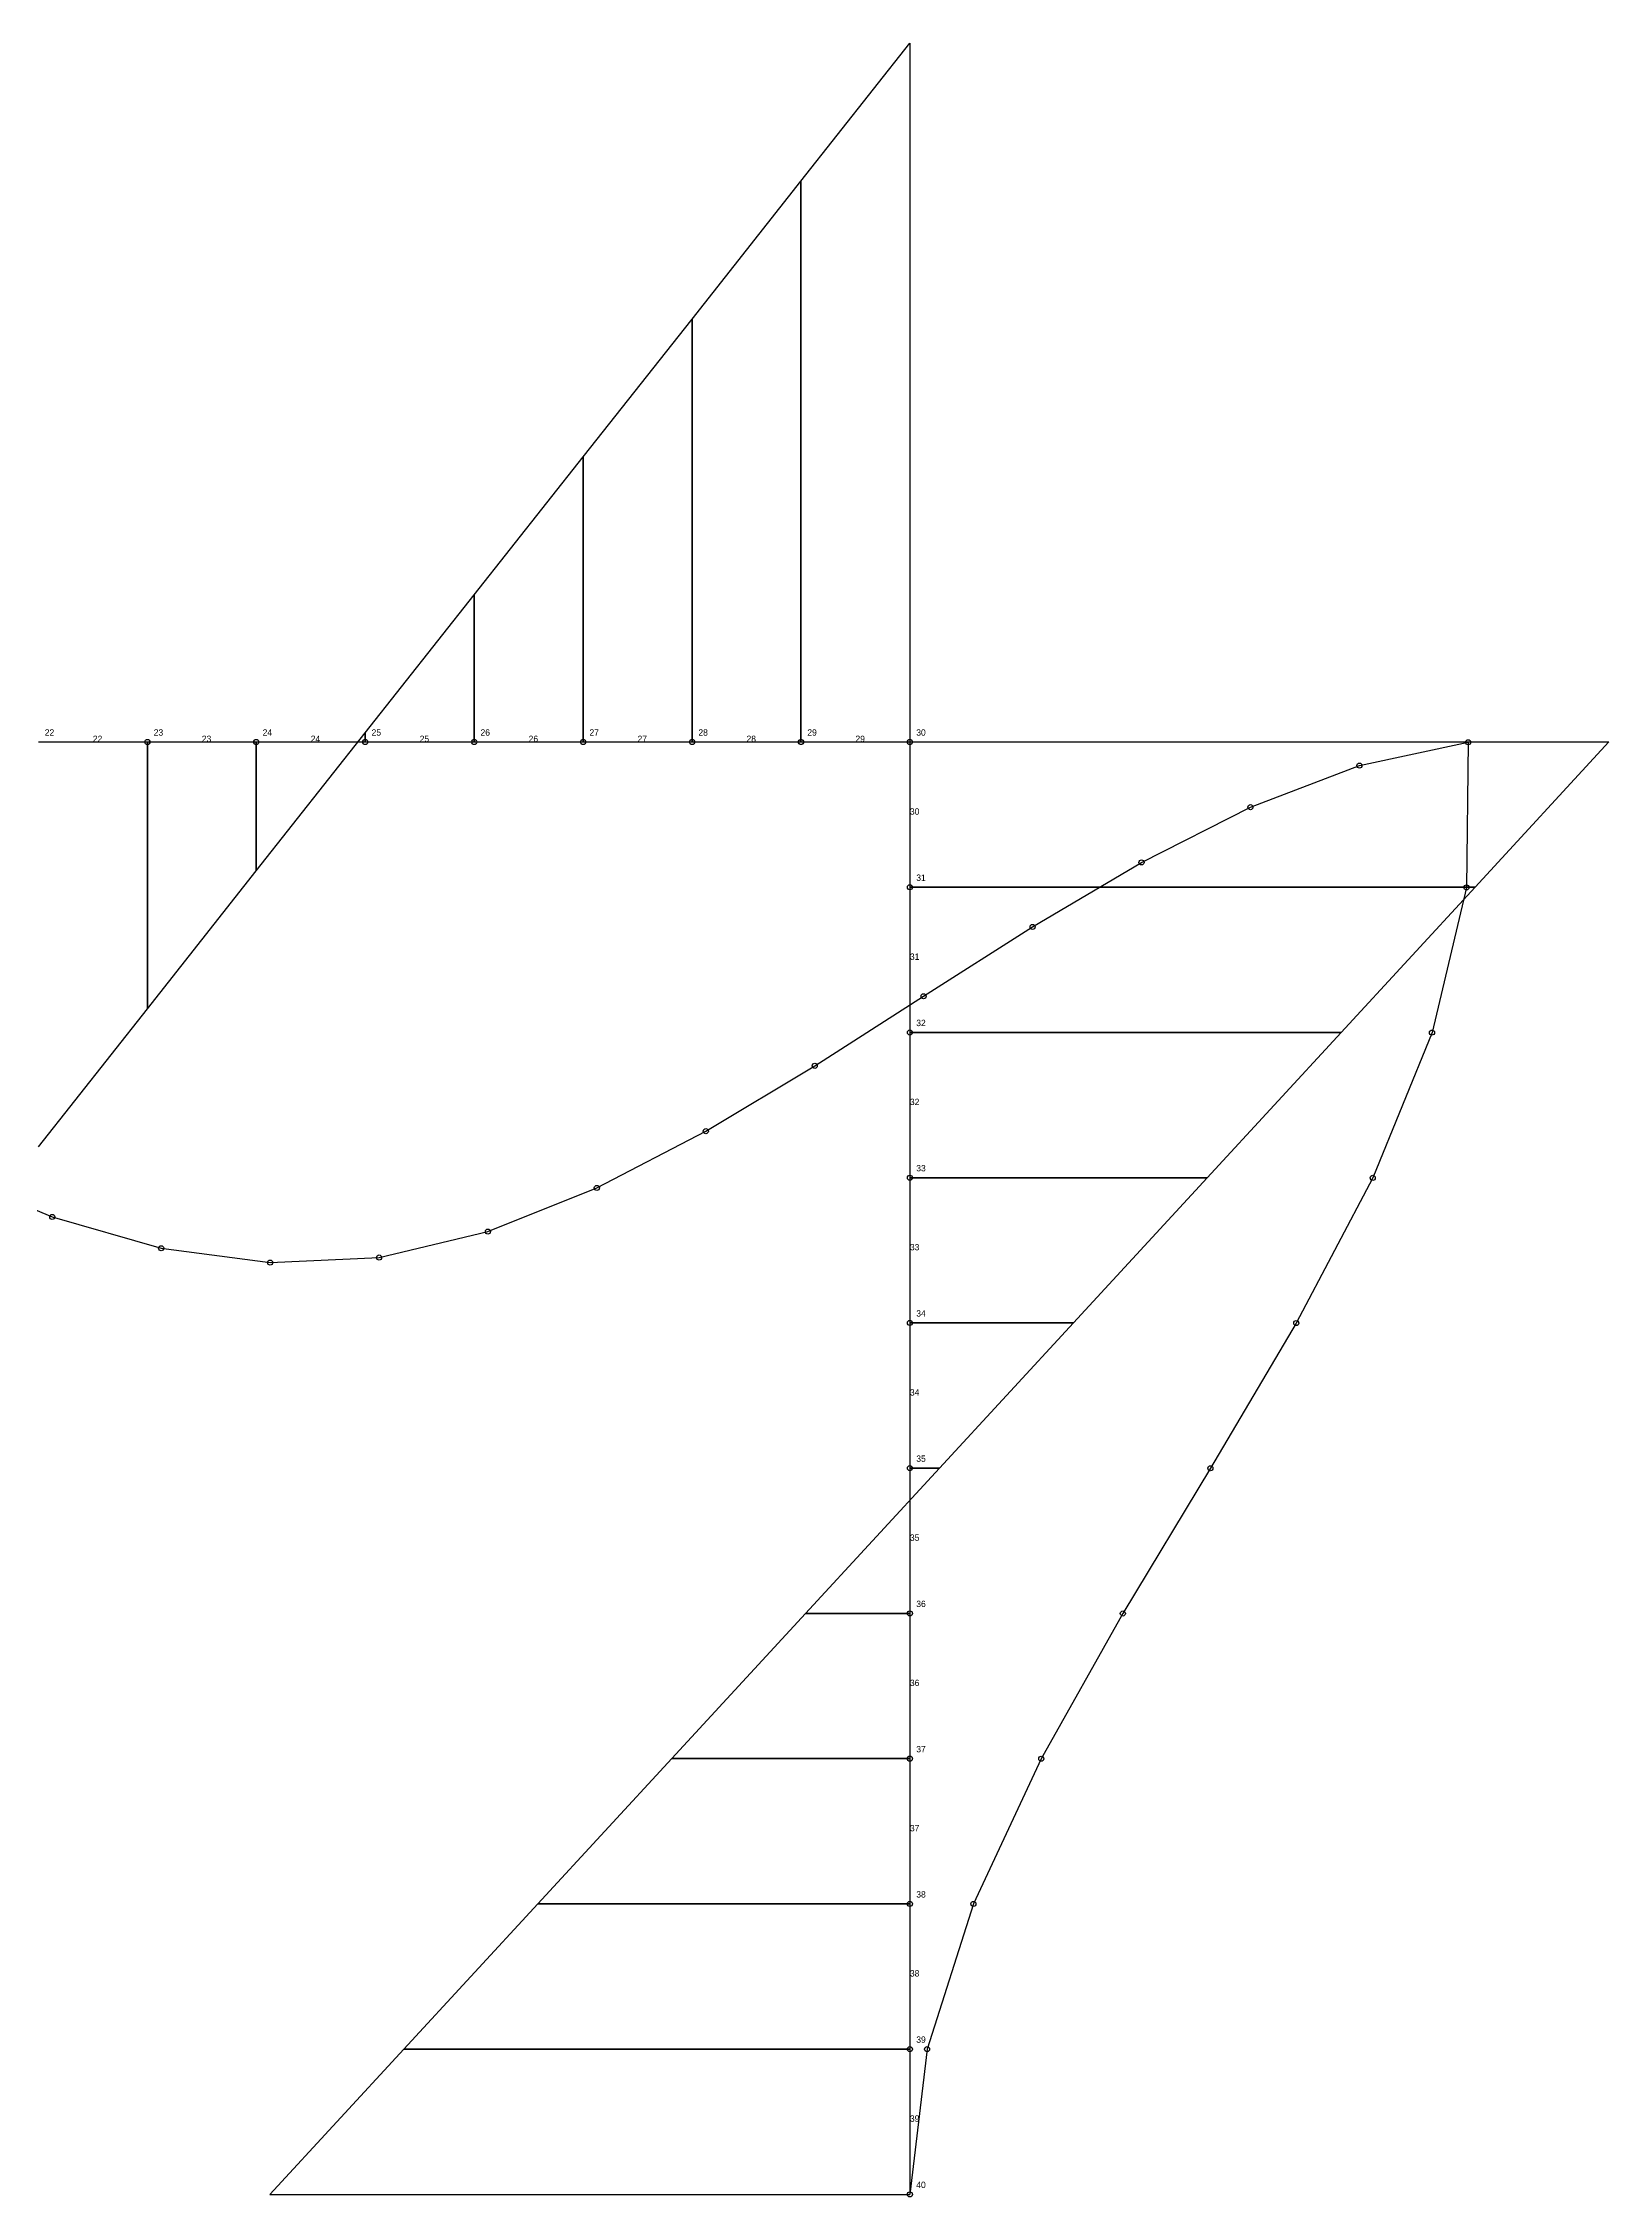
# Model space of a CAD drawing. Header units: metres. Extents: x -32 to 396, y 0 to 296.
# Drawn here: x 180.6 to 396.2, y -0.3 to 296.2 of the extents above; entities that cross this region are included whole.
import ezdxf

# ---------------------------------------------------------------- set-up
doc = ezdxf.new("R2010")
doc.units = ezdxf.units.M

msp = doc.modelspace()

# ---------------------------------------------------------------- linework, layer by layer
at = {"layer": 'BMD', "color": 4}
for p, q in [((285, 277.244), (300, 296.244)), ((300, 296.244), (300, 200)), ((270, 258.245), (285, 277.244)), ((285, 277.244), (285, 200)), ((285, 200), (285, 277.244)), ((255, 239.245), (270, 258.245)), ((270, 258.245), (270, 200)), ((270, 200), (270, 258.245)), ((240, 220.245), (255, 239.245)), ((255, 239.245), (255, 200)), ((255, 200), (255, 239.245)), ((225, 201.245), (240, 220.245)), ((240, 220.245), (240, 200)), ((240, 200), (240, 220.245)), ((195, 163.245), (195, 200)), ((195, 200), (195, 163.245)), ((210, 182.245), (225, 201.245)), ((210, 182.245), (210, 200)), ((210, 200), (210, 182.245)), ((225, 201.245), (225, 200)), ((225, 200), (225, 201.245)), ((300, 200), (396.244, 200)), ((396.244, 200), (377.808, 180)), ((195, 163.245), (210, 182.245)), ((377.808, 180), (300, 180)), ((300, 180), (377.808, 180)), ((377.808, 180), (359.372, 160)), ((180, 144.245), (195, 163.245)), ((359.372, 160), (300, 160)), ((300, 160), (359.372, 160)), ((359.372, 160), (340.937, 140)), ((340.937, 140), (300, 140)), ((300, 140), (340.937, 140)), ((340.937, 140), (322.501, 120)), ((322.501, 120), (300, 120)), ((300, 120), (322.501, 120)), ((322.501, 120), (304.065, 100)), ((304.065, 100), (285.629, 80)), ((304.065, 100), (300, 100)), ((300, 100), (304.065, 100)), ((285.629, 80), (267.193, 60)), ((285.629, 80), (300, 80)), ((300, 80), (285.629, 80)), ((267.193, 60), (248.757, 40)), ((267.193, 60), (300, 60)), ((300, 60), (267.193, 60)), ((248.757, 40), (230.321, 20)), ((248.757, 40), (300, 40)), ((300, 40), (248.757, 40)), ((230.321, 20), (211.885, 0)), ((230.321, 20), (300, 20)), ((300, 20), (230.321, 20)), ((211.885, 0), (300, 0))]:
    msp.add_line(p, q, dxfattribs=at)
at = {"layer": 'Deflected', "color": 1}
for p, q in [((361.882, 196.752), (376.88, 199.969)), ((376.88, 199.969), (376.626, 179.972)), ((346.883, 191.03), (361.882, 196.752)), ((331.885, 183.419), (346.883, 191.03)), ((316.887, 174.534), (331.885, 183.419)), ((376.626, 179.972), (371.885, 159.975)), ((301.888, 164.993), (316.887, 174.534)), ((286.89, 155.411), (301.888, 164.993)), ((371.885, 159.975), (363.72, 139.978)), ((271.892, 146.405), (286.89, 155.411)), ((256.894, 138.592), (271.892, 146.405)), ((166.904, 140.884), (181.902, 134.601)), ((363.72, 139.978), (353.194, 119.981)), ((241.895, 132.587), (256.894, 138.592)), ((181.902, 134.601), (196.9, 130.29)), ((226.897, 129.007), (241.895, 132.587)), ((196.9, 130.29), (211.899, 128.306)), ((211.899, 128.306), (226.897, 129.007)), ((353.194, 119.981), (341.37, 99.9844)), ((341.37, 99.9844), (329.312, 79.9875)), ((329.312, 79.9875), (318.083, 59.9906)), ((318.083, 59.9906), (308.746, 39.9938)), ((308.746, 39.9938), (302.364, 19.9969)), ((302.364, 19.9969), (300, 0))]:
    msp.add_line(p, q, dxfattribs=at)
for centre in [(376.88, 199.969), (361.882, 196.752), (346.883, 191.03), (331.885, 183.419), (376.626, 179.972), (316.887, 174.534), (301.888, 164.993), (371.885, 159.975), (286.89, 155.411), (271.892, 146.405), (363.72, 139.978), (256.894, 138.592), (181.902, 134.601), (196.9, 130.29), (241.895, 132.587), (211.899, 128.306), (226.897, 129.007), (353.194, 119.981), (341.37, 99.9844), (329.312, 79.9875), (318.083, 59.9906), (308.746, 39.9938), (302.364, 19.9969), (300, 0)]:
    msp.add_circle(centre, 0.35, dxfattribs=at)
at = {"layer": 'Undeflected', "color": 0}
for p, q in [((180, 200), (195, 200)), ((195, 200), (210, 200)), ((210, 200), (225, 200)), ((225, 200), (240, 200)), ((240, 200), (255, 200)), ((255, 200), (270, 200)), ((270, 200), (285, 200)), ((285, 200), (300, 200)), ((300, 200), (300, 180)), ((300, 180), (300, 160)), ((300, 160), (300, 140)), ((300, 140), (300, 120)), ((300, 120), (300, 100)), ((300, 100), (300, 80)), ((300, 80), (300, 60)), ((300, 60), (300, 40)), ((300, 40), (300, 20)), ((300, 20), (300, 0))]:
    msp.add_line(p, q, dxfattribs=at)
for centre in [(195, 200), (210, 200), (225, 200), (240, 200), (255, 200), (270, 200), (285, 200), (300, 200), (300, 180), (300, 160), (300, 140), (300, 120), (300, 100), (300, 80), (300, 60), (300, 40), (300, 20), (300, 0)]:
    msp.add_circle(centre, 0.35, dxfattribs=at)

# ---------------------------------------------------------------- texts
at = {"layer": 'Information', "color": 5}
for s, p in [('22', (180.875, 200.875)), ('23', (195.875, 200.875)), ('24', (210.875, 200.875)), ('25', (225.875, 200.875)), ('26', (240.875, 200.875)), ('27', (255.875, 200.875)), ('28', (270.875, 200.875)), ('29', (285.875, 200.875)), ('30', (300.875, 200.875)), ('31', (300.875, 180.875)), ('32', (300.875, 160.875)), ('33', (300.875, 140.875)), ('34', (300.875, 120.875)), ('35', (300.875, 100.875)), ('36', (300.875, 80.875)), ('37', (300.875, 60.875)), ('38', (300.875, 40.875)), ('39', (300.875, 20.875)), ('40', (300.875, 0.875))]:
    msp.add_text(s, height=0.875, dxfattribs=at).set_placement(p)
at = {"layer": 'Information', "color": 0}
for s, p in [('22', (187.5, 200)), ('23', (202.5, 200)), ('24', (217.5, 200)), ('25', (232.5, 200)), ('26', (247.5, 200)), ('27', (262.5, 200)), ('28', (277.5, 200)), ('29', (292.5, 200)), ('30', (300, 190)), ('31', (300, 170)), ('32', (300, 150)), ('33', (300, 130)), ('34', (300, 110)), ('35', (300, 90)), ('36', (300, 70)), ('37', (300, 50)), ('38', (300, 30)), ('39', (300, 10))]:
    msp.add_text(s, height=0.875, dxfattribs=at).set_placement(p)

doc.saveas('drawing.dxf')
